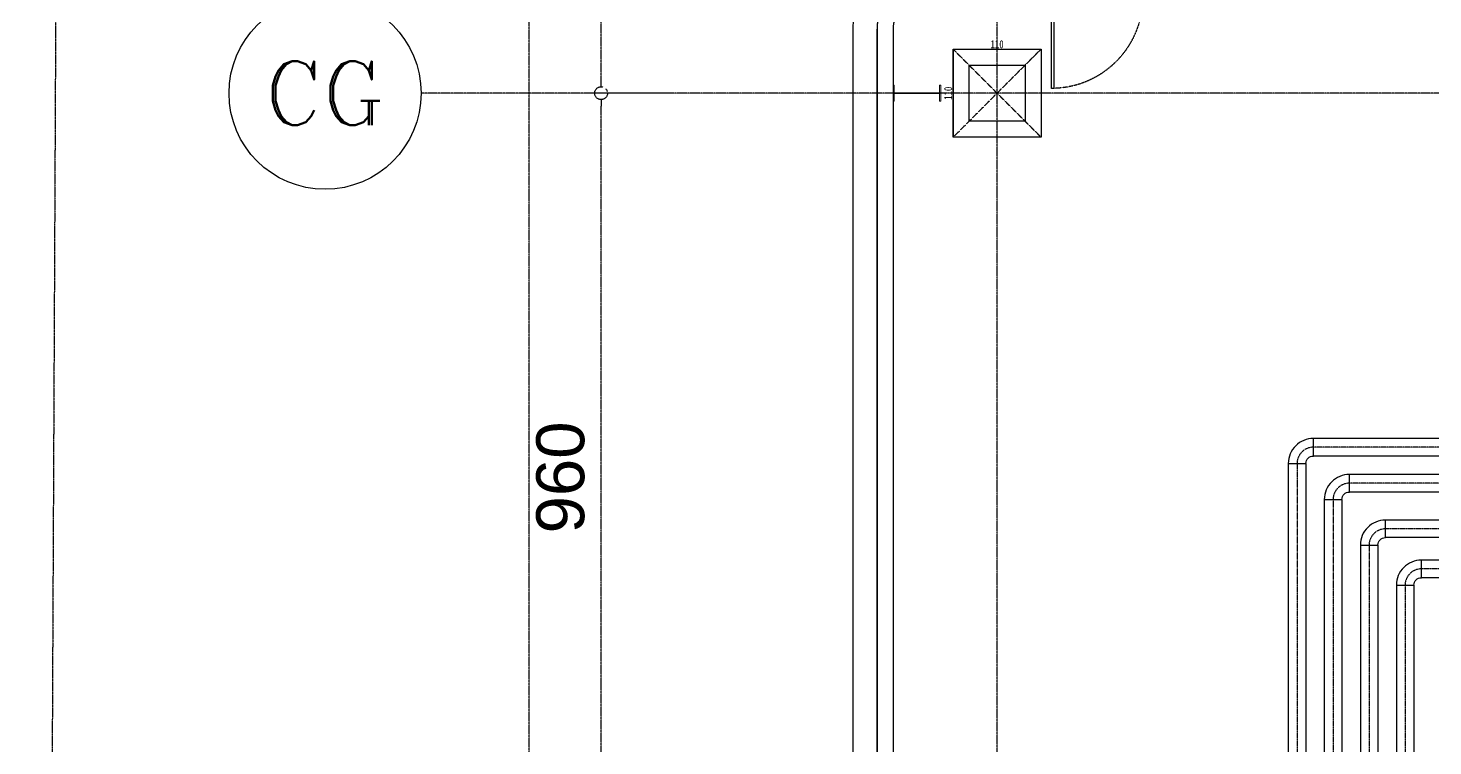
# Model space of a CAD drawing. Header units: millimetres. Extents: x -18489 to 17339, y -1599 to 10961.
# Drawn here: x -18489 to -16733, y 5807 to 6704 of the extents above; entities that cross this region are included whole.
import ezdxf
from ezdxf.enums import TextEntityAlignment as Align

# ---------------------------------------------------------------- set-up
doc = ezdxf.new("R2010")
doc.units = ezdxf.units.MM
for name, pattern in [('188K-SM-07-F10-MECH-CHW PIPE-Y2257103$0$CENTER', [2, 1.25, -0.25, 0.25, -0.25]), ('X-CUB3-L10$0$4', [2, 1.25, -0.25, 0.25, -0.25]), ('X-CUB3-L10$0$COL-CEN-LIN', [3.25, 2.5, -0.25, 0.25, -0.25]), ('X-CUB3-L10$0$HIDDEN', [0.4, 0.3, -0.1])]:
    doc.linetypes.add(name, pattern=pattern)
for name, color, linetype in [('188K-SM-07-F10-MECH-CHW PIPE-Y2257103$0$M-CDA-CWR', 202, 'Continuous'), ('188K-SM-07-F10-MECH-CHW PIPE-Y2257103$0$M-CDR-CWS', 15, 'Continuous'), ('188K-SM-07-F10-MECH-CHW PIPE-Y2257103$0$M-CWTR-12PIPE-R', 4, 'Continuous'), ('188K-SM-07-F10-MECH-CHW PIPE-Y2257103$0$M-CWTR-12PIPE-S', 3, 'Continuous'), ('188K-SM-07-F10-MECH-CHW PIPE-Y2257103$0$M-P-PIPE-C', 8, '188K-SM-07-F10-MECH-CHW PIPE-Y2257103$0$CENTER'), ('X-CUB3-L10$0$0-MC', 8, 'Continuous'), ('X-CUB3-L10$0$0-NC', 8, 'Continuous'), ('X-CUB3-L10$0$CCL', 8, 'X-CUB3-L10$0$COL-CEN-LIN'), ('X-CUB3-L10$0$COL', 8, 'Continuous'), ('X-CUB3-L10$0$COL-S', 8, 'Continuous'), ('X-CUB3-L10$0$Door', 8, 'Continuous'), ('X-CUB3-L10$0$SITE-BDG', 8, 'X-CUB3-L10$0$4'), ('X-CUB3-L10$0$WALL-DR', 8, 'Continuous'), ('X-CUB3-L10$0$WALL-G', 8, 'Continuous')]:
    doc.layers.add(name, color=color, linetype=linetype)
doc.styles.add('X-CUB3-L10$0$CHINA', font='simplex.shx', dxfattribs={"width": 0.75, "bigfont": 'chineset.shx'})
doc.styles.add('X-CUB3-L10$0$COL-NUM', font='romanc')
doc.styles.add('X-CUB3-L10$0$DIM', font='', dxfattribs={"width": 0.8})
doc.styles.add('X-CUB3-L10$0$Gen-Text', font='arial.ttf', dxfattribs={"height": 2.5})
doc.styles.get('X-CUB3-L10$0$DIM').set_extended_font_data('MingLiU')
doc.dimstyles.new('X-CUB3-L10$0$0-Defpoint', dxfattribs={"dimtxt": 15, "dimasz": 0.5, "dimexe": 0.5, "dimexo": 0.5, "dimgap": 0.5, "dimtad": 1, "dimdsep": 46, "dimtxsty": 'X-CUB3-L10$0$CHINA', "dimblk": 'X-CUB3-L10$0$_None', "dimcen": 10, "dimclrd": 256, "dimclre": 256, "dimclrt": 256, "dimadec": 0, "dimazin": 0, "dimtfac": 1, "dimtix": 1, "dimtmove": 2, "dimatfit": 3, "dimldrblk": 'X-CUB3-L10$0$_None', "dimfxl": 0.5, "dimtolj": 1, "dimtzin": 0, "dimarcsym": 0})
doc.dimstyles.new('X-CUB3-L10$0$CIRL', dxfattribs={"dimtxt": 50, "dimasz": 25, "dimexe": 16, "dimexo": 0, "dimgap": 6, "dimtad": 1, "dimdsep": 46, "dimtxsty": 'X-CUB3-L10$0$DIM', "dimblk": 'X-CUB3-L10$0$_DotBlank', "dimcen": 10, "dimdle": 16, "dimclrd": 256, "dimclre": 256, "dimclrt": 6, "dimadec": 0, "dimazin": 0, "dimtfac": 1, "dimtix": 1, "dimtmove": 2, "dimatfit": 3, "dimldrblk": 'X-CUB3-L10$0$ARROW', "dimfxl": 1, "dimtolj": 1, "dimtzin": 0, "dimarcsym": 0})
doc.dimstyles.new('X-CUB3-L10$0$JJP_005_defpoint', dxfattribs={"dimtxt": 20, "dimasz": 0.5, "dimexe": 0.5, "dimexo": 0.5, "dimgap": 0.5, "dimtad": 1, "dimdsep": 46, "dimtxsty": 'X-CUB3-L10$0$DIM', "dimblk": 'X-CUB3-L10$0$_None', "dimcen": 10, "dimclrd": 256, "dimclre": 256, "dimclrt": 256, "dimadec": 0, "dimazin": 0, "dimtfac": 1, "dimtix": 1, "dimtmove": 2, "dimatfit": 3, "dimldrblk": 'X-CUB3-L10$0$_None', "dimfxl": 0.5, "dimtolj": 1, "dimtzin": 0, "dimarcsym": 0})

# ---------------------------------------------------------------- blocks, each defined once
blk = doc.blocks.new('X-CUB3-L10$0$cn-y')
at = {"layer": 'X-CUB3-L10$0$0-MC'}
blk.add_circle((-50, 0), 50, dxfattribs=at)
at = {"layer": 'X-CUB3-L10$0$0-NC', "style": 'X-CUB3-L10$0$COL-NUM'}
blk.add_attdef('GRID-Y', text='', height=50, dxfattribs=at).set_placement((-50, 0), align=Align.MIDDLE_CENTER)
blk = doc.blocks.new('X-CUB3-L10$0$_DotBlank')
at = {"color": 0, "linetype": 'ByBlock', "lineweight": -2}
blk.add_line((-0.5, 0), (-1, 0), dxfattribs=at)
blk.add_circle((0, 0), 0.5, dxfattribs=at)
blk = doc.blocks.new('*D577')
at = {"layer": 'DefPoints', "color": 0, "transparency": 16777216}
for p in [(-5025, 9262.5), (-4935, 9262.5), (-4935, 1582.5)]:
    blk.add_point(p, dxfattribs=at)
at = {"layer": 'X-CUB3-L10$0$CCL', "lineweight": -2}
for p, q in [((-4935, 9262.5), (-5045, 9262.5)), ((-5025, 1598.5), (-5025, 9246.5)), ((-4935, 1582.5), (-5045, 1582.5))]:
    blk.add_line(p, q, dxfattribs=at)
at = {"layer": 'X-CUB3-L10$0$CCL', "lineweight": -2, "xscale": 16, "yscale": 16, "zscale": 16}
for p, rotation in [((-5025, 9262.5), 90), ((-5025, 1582.5), 270)]:
    blk.add_blockref('X-CUB3-L10$0$_DotBlank', p, dxfattribs=dict(at, rotation=rotation))
at = {"layer": 'X-CUB3-L10$0$CCL', "color": 6, "insert": (-5075.6, 5422.5), "char_height": 2.5, "attachment_point": 5, "rotation": 90, "style": 'X-CUB3-L10$0$Gen-Text'}
blk.add_mtext('\\A1;{\\H24x;7680}', dxfattribs=at)
blk = doc.blocks.new('X-CUB3-L10$0$ARROW')
at = {"color": 3}
blk.add_solid([(0, 0), (-2.4, -0.4), (-2.4, 0.4)], dxfattribs=at)
blk = doc.blocks.new('*D583')
at = {"layer": 'DefPoints', "color": 0, "transparency": 16777216}
for p in [(-4935, 7342.5), (-4845, 7342.5), (-4845, 6382.5)]:
    blk.add_point(p, dxfattribs=at)
at = {"layer": 'X-CUB3-L10$0$CCL', "lineweight": -2}
for p, q in [((-4845, 7342.5), (-4955, 7342.5)), ((-4935, 6398.5), (-4935, 7326.5)), ((-4845, 6382.5), (-4955, 6382.5))]:
    blk.add_line(p, q, dxfattribs=at)
at = {"layer": 'X-CUB3-L10$0$CCL', "lineweight": -2, "xscale": 16, "yscale": 16, "zscale": 16}
for p, rotation in [((-4935, 7342.5), 90), ((-4935, 6382.5), 270)]:
    blk.add_blockref('X-CUB3-L10$0$_DotBlank', p, dxfattribs=dict(at, rotation=rotation))
at = {"layer": 'X-CUB3-L10$0$CCL', "color": 6, "insert": (-4985.6, 6862.5), "char_height": 2.5, "attachment_point": 5, "rotation": 90, "style": 'X-CUB3-L10$0$Gen-Text'}
blk.add_mtext('\\A1;{\\H24x;960}', dxfattribs=at)
blk = doc.blocks.new('*D584')
at = {"layer": 'DefPoints', "color": 0, "transparency": 16777216}
for p in [(-4935, 8302.5), (-4845, 8302.5), (-4845, 7342.5)]:
    blk.add_point(p, dxfattribs=at)
at = {"layer": 'X-CUB3-L10$0$CCL', "lineweight": -2}
for p, q in [((-4845, 8302.5), (-4955, 8302.5)), ((-4935, 7358.5), (-4935, 8286.5)), ((-4845, 7342.5), (-4955, 7342.5))]:
    blk.add_line(p, q, dxfattribs=at)
at = {"layer": 'X-CUB3-L10$0$CCL', "lineweight": -2, "xscale": 16, "yscale": 16, "zscale": 16}
for p, rotation in [((-4935, 8302.5), 90), ((-4935, 7342.5), 270)]:
    blk.add_blockref('X-CUB3-L10$0$_DotBlank', p, dxfattribs=dict(at, rotation=rotation))
at = {"layer": 'X-CUB3-L10$0$CCL', "color": 6, "insert": (-4985.6, 7822.5), "char_height": 2.5, "attachment_point": 5, "rotation": 90, "style": 'X-CUB3-L10$0$Gen-Text'}
blk.add_mtext('\\A1;{\\H24x;960}', dxfattribs=at)
blk = doc.blocks.new('*D570')
at = {"layer": 'DefPoints', "lineweight": -2, "transparency": 16777216}
blk.add_line((0, 0), (110, 0), dxfattribs=at)
at = {"layer": 'DefPoints', "color": 0, "transparency": 16777216}
for p in [(0, 0), (110, 0), (110, 0)]:
    blk.add_point(p, dxfattribs=at)
at = {"layer": 'DefPoints', "transparency": 16777216, "insert": (55, 6.1), "char_height": 10, "attachment_point": 5, "style": 'X-CUB3-L10$0$DIM'}
blk.add_mtext('\\A1;110', dxfattribs=at)
blk = doc.blocks.new('X-CUB3-L10$0$_None')
blk = doc.blocks.new('*D571')
at = {"layer": 'DefPoints', "lineweight": -2, "transparency": 16777216}
blk.add_line((0, 0), (0, -110), dxfattribs=at)
at = {"layer": 'DefPoints', "color": 0, "transparency": 16777216}
for p in [(0, 0), (0, -110), (0, -110)]:
    blk.add_point(p, dxfattribs=at)
at = {"layer": 'DefPoints', "transparency": 16777216, "insert": (-6.1, -55), "char_height": 10, "attachment_point": 5, "rotation": 90, "style": 'X-CUB3-L10$0$DIM'}
blk.add_mtext('\\A1;110', dxfattribs=at)
blk = doc.blocks.new('*D589')
at = {"layer": 'DefPoints', "lineweight": -2, "transparency": 16777216}
blk.add_line((0, 0), (120, 0), dxfattribs=at)
at = {"layer": 'DefPoints', "color": 0, "transparency": 16777216}
for p in [(0, 0), (120, 0), (120, 0)]:
    blk.add_point(p, dxfattribs=at)
at = {"layer": 'DefPoints', "transparency": 16777216, "insert": (18.5, 8), "char_height": 15, "attachment_point": 5, "style": 'X-CUB3-L10$0$CHINA'}
blk.add_mtext('\\A1;120', dxfattribs=at)
blk = doc.blocks.new('188K-SM-07-F10-MECH-CHW PIPE-Y2257103')
at = {"layer": '188K-SM-07-F10-MECH-CHW PIPE-Y2257103$0$M-CDA-CWR'}
for p, q in [((-15766.7, 6146.2), (-16837.8, 6146.2)), ((-16869.1, 6115), (-16869.1, 4714)), ((-16847.2, 6115), (-16847.2, 4714)), ((-15766.7, 6124.3), (-16837.8, 6124.3))]:
    blk.add_line(p, q, dxfattribs=at)
at = {"layer": '188K-SM-07-F10-MECH-CHW PIPE-Y2257103$0$M-CDA-CWR', "elevation": 0, "flags": 128}
blk.add_lwpolyline([(-16837.8, 6124.3), (-16837.8, 6146.2, 0.414214), (-16869.1, 6115), (-16847.2, 6115, -0.414214)], format="xyb", close=True, dxfattribs=at)
at = {"layer": '188K-SM-07-F10-MECH-CHW PIPE-Y2257103$0$M-CDR-CWS'}
for p, q in [((-15811.7, 6191.2), (-16882.8, 6191.2)), ((-15811.7, 6169.3), (-16882.8, 6169.3)), ((-16914.1, 6160), (-16914.1, 5305.8)), ((-16892.2, 6160), (-16892.2, 5305.8))]:
    blk.add_line(p, q, dxfattribs=at)
at = {"layer": '188K-SM-07-F10-MECH-CHW PIPE-Y2257103$0$M-CDR-CWS', "elevation": 0, "flags": 128}
blk.add_lwpolyline([(-16882.8, 6169.3), (-16882.8, 6191.2, 0.414214), (-16914.1, 6160), (-16892.2, 6160, -0.414214)], format="xyb", close=True, dxfattribs=at)
at = {"layer": '188K-SM-07-F10-MECH-CHW PIPE-Y2257103$0$M-CWTR-12PIPE-R'}
for p, q in [((-15779.6, 6089.2), (-16792.8, 6089.2)), ((-16824.1, 6058), (-16824.1, 4742.6)), ((-16802.2, 6058), (-16802.2, 4742.6)), ((-15779.6, 6067.3), (-16792.8, 6067.3))]:
    blk.add_line(p, q, dxfattribs=at)
at = {"layer": '188K-SM-07-F10-MECH-CHW PIPE-Y2257103$0$M-CWTR-12PIPE-R', "elevation": 0, "flags": 128}
blk.add_lwpolyline([(-16792.8, 6067.3), (-16792.8, 6089.2, 0.414214), (-16824.1, 6058), (-16802.2, 6058, -0.414214)], format="xyb", close=True, dxfattribs=at)
at = {"layer": '188K-SM-07-F10-MECH-CHW PIPE-Y2257103$0$M-CWTR-12PIPE-S'}
for p, q in [((-15779.6, 6039.2), (-16747.8, 6039.2)), ((-16779.1, 6008), (-16779.1, 4742.6)), ((-16757.2, 6008), (-16757.2, 4742.6)), ((-15779.6, 6017.3), (-16747.8, 6017.3))]:
    blk.add_line(p, q, dxfattribs=at)
at = {"layer": '188K-SM-07-F10-MECH-CHW PIPE-Y2257103$0$M-CWTR-12PIPE-S', "elevation": 0, "flags": 128}
blk.add_lwpolyline([(-16747.8, 6017.3), (-16747.8, 6039.2, 0.414214), (-16779.1, 6008), (-16757.2, 6008, -0.414214)], format="xyb", close=True, dxfattribs=at)
at = {"layer": '188K-SM-07-F10-MECH-CHW PIPE-Y2257103$0$M-P-PIPE-C', "linetype": '188K-SM-07-F10-MECH-CHW PIPE-Y2257103$0$CENTER'}
for p, q in [((-15811.7, 6180.3), (-16882.8, 6180.3)), ((-16903.1, 6160), (-16903.1, 5305.8)), ((-15766.7, 6135.3), (-16837.8, 6135.3)), ((-16858.1, 6115), (-16858.1, 4714)), ((-15779.6, 6078.3), (-16792.8, 6078.3)), ((-16813.1, 6058), (-16813.1, 4742.6)), ((-15779.6, 6028.3), (-16747.8, 6028.3)), ((-16768.1, 6008), (-16768.1, 4742.6))]:
    blk.add_line(p, q, dxfattribs=at)
for centre in [(-16882.8, 6160), (-16837.8, 6115), (-16792.8, 6058), (-16747.8, 6008)]:
    blk.add_arc(centre, 20.3, 90, 180, dxfattribs=at)
blk = doc.blocks.new('*U569')
at = {"layer": 'DefPoints', "linetype": 'X-CUB3-L10$0$HIDDEN', "ltscale": 0.1}
for p, q in [((110, 0), (0, -110)), ((0, 0), (110, -110))]:
    blk.add_line(p, q, dxfattribs=at)
at = {"layer": 'X-CUB3-L10$0$COL', "ltscale": 0.1}
blk.add_lwpolyline([(0, 0), (110, 0), (110, -110), (0, -110)], close=True, dxfattribs=at)
at = {"layer": 'DefPoints'}
dim = blk.add_linear_dim(base=(0, -110), p1=(0, 0), p2=(0, -110), angle=90, dimstyle='X-CUB3-L10$0$JJP_005_defpoint', override={"dimtxt": 10}, dxfattribs=at)
dim.commit()
dim.dimension.update_dxf_attribs({"geometry": '*D571', "text_midpoint": (-6.067, -55)})
dim = blk.add_linear_dim(base=(110, 0), p1=(0, 0), p2=(110, 0), dimstyle='X-CUB3-L10$0$JJP_005_defpoint', override={"dimtxt": 10}, dxfattribs=at)
dim.commit()
dim.dimension.update_dxf_attribs({"geometry": '*D570', "text_midpoint": (55, 6.067)})
blk = doc.blocks.new('X-CUB3-L10$0$CUB3-10')
at = {"layer": 'X-CUB3-L10$0$CCL'}
for p, q in [((-4440, 0), (-4440, 9982.459)), ((720, 7342.459), (-5160, 7342.459))]:
    blk.add_line(p, q, dxfattribs=at)
at = {"layer": 'X-CUB3-L10$0$COL-S'}
blk.add_lwpolyline([(-4475, 7377.459), (-4405, 7377.459), (-4405, 7307.459), (-4475, 7307.459)], close=True, dxfattribs=at)
at = {"layer": 'X-CUB3-L10$0$CCL'}
ref = blk.add_blockref('X-CUB3-L10$0$cn-y', (-5160, 7342.459), dxfattribs=dict(at, xscale=2.399999999999997, yscale=2.399999999999997, zscale=2.399999999999997))
ref.add_attrib('GRID-Y', 'CG', dxfattribs={"layer": 'X-CUB3-L10$0$0-NC', "height": 80, "style": 'X-CUB3-L10$0$COL-NUM'}).set_placement((-5280, 7342.459), align=Align.MIDDLE_CENTER)
at = {"layer": 'X-CUB3-L10$0$COL'}
blk.add_blockref('*U569', (-4495, 7397.459), dxfattribs=at)
at = {"layer": 'X-CUB3-L10$0$CCL'}
for base, p1, p2, picture, middle in [((-5025, 9262.459), (-4935, 1582.459), (-4935, 9262.459), '*D577', (-5075.634, 5422.459)), ((-4935, 8302.459), (-4845, 7342.459), (-4845, 8302.459), '*D584', (-4985.634, 7822.459)), ((-4935, 7342.459), (-4845, 6382.459), (-4845, 7342.459), '*D583', (-4985.634, 6862.459))]:
    dim = blk.add_linear_dim(base=base, p1=p1, p2=p2, angle=90, text='{\\H24x;<>}', dimstyle='X-CUB3-L10$0$CIRL', override={"dimtxt": 60, "dimasz": 16, "dimexe": 20, "dimgap": 20, "dimtxsty": 'X-CUB3-L10$0$Gen-Text'}, dxfattribs=at)
    dim.commit()
    dim.dimension.update_dxf_attribs({"geometry": picture, "text_midpoint": middle})
blk = doc.blocks.new('*U588')
at = {"layer": 'X-CUB3-L10$0$Door', "linetype": 'Continuous'}
for points in [[(3, 15), (6, 15), (6, 128.946), (3, 128.946)], [(3, 0), (0, 0), (0, 15), (3, 15)], [(120, 15), (117, 15), (117, 0), (120, 0)]]:
    blk.add_lwpolyline(points, close=True, dxfattribs=at)
at = {"layer": 'X-CUB3-L10$0$Door', "linetype": 'X-CUB3-L10$0$HIDDEN'}
blk.add_arc((3, 15), 114, 0, 90, dxfattribs=at)
at = {"layer": 'DefPoints'}
dim = blk.add_linear_dim(base=(120, 0), p1=(0, 0), p2=(120, 0), dimstyle='X-CUB3-L10$0$0-Defpoint', dxfattribs=at)
dim.commit()
dim.dimension.update_dxf_attribs({"geometry": '*D589', "text_midpoint": (18.531, 8), "dimtype": 128})
blk = doc.blocks.new('X-CUB3-L10')
at = {"layer": 'X-CUB3-L10$0$COL-S'}
blk.add_lwpolyline([(-17313.1, 6657.5), (-17243.1, 6657.5), (-17243.1, 6587.5), (-17313.1, 6587.5)], close=True, dxfattribs=at)
at = {"layer": 'X-CUB3-L10$0$COL-S', "color": 2, "lineweight": 0, "ltscale": 10, "flags": 128}
blk.add_lwpolyline([(-17408.1, 6632.4), (-17408.1, 6612.5), (-17406.6, 6612.5), (-17406.6, 6622), (-17350, 6622), (-17350, 6612.5), (-17348.5, 6612.5), (-17348.5, 6632.4), (-17350, 6632.4), (-17350, 6623), (-17406.6, 6623), (-17406.6, 6632.4)], close=True, dxfattribs=at)
at = {"layer": 'X-CUB3-L10$0$SITE-BDG', "linetype": 'X-CUB3-L10$0$COL-CEN-LIN'}
blk.add_lwpolyline([(-18434.9, 10960.9), (-18489.2, -593.8, 0.415596), (-17489.2, -1598.5), (-8989.4, -1598.5, 0.412805), (-7989.5, -603.2), (-7950.7, 7655.1)], format="xyb", dxfattribs=at)
at = {"layer": 'X-CUB3-L10$0$WALL-DR'}
blk.add_line((-17428.1, 1867.5), (-17428.1, 6702.5), dxfattribs=at)
blk.add_lwpolyline([(-17213.1, 6737.5), (-17373.1, 6737.5, 0.414214), (-17408.1, 6702.5), (-17408.1, 1887.5), (-17323.1, 1887.5)], format="xyb", dxfattribs=at)
blk.add_arc((-17373.1, 6702.5), 55, 90, 180, dxfattribs=at)
at = {"layer": 'X-CUB3-L10$0$WALL-G'}
for points in [[(-16153.1, 807.5), (-16153.1, 797.5), (-16014.1, 797.5), (-16014.1, 767.5), (-16153.1, 767.5), (-16153.1, 643.5, -0.414214), (-16353.1, 443.5), (-17258.1, 443.5, -0.414214), (-17458.1, 643.5), (-17458.1, 1442.5, -0.414214), (-17373.1, 1527.5), (-17373.1, 1727.5, -0.414214), (-17458.1, 1812.5), (-17458.1, 6702.5, -0.414214), (-17373.1, 6787.5)], [(-17373.1, 6757.5, 0.414214), (-17428.1, 6702.5), (-17428.1, 1812.5, 0.414214), (-17373.1, 1757.5), (-17373.1, 1757.5), (-17343.1, 1757.5), (-17343.1, 1497.5), (-17373.1, 1497.5, 0.414214), (-17428.1, 1442.5), (-17428.1, 643.5, 0.414214), (-17258.1, 473.5), (-16353.1, 473.5, 0.414214), (-16183.1, 643.5), (-16183.1, 807.5)]]:
    blk.add_lwpolyline(points, format="xyb", dxfattribs=at)
at = {"layer": 'X-CUB3-L10$0$CCL'}
blk.add_blockref('X-CUB3-L10$0$CUB3-10', (-12838.1, -720), dxfattribs=at)
at = {"layer": 'X-CUB3-L10$0$COL'}
blk.add_blockref('*U569', (-17333.1, 6677.5), dxfattribs=at)
at = {"layer": 'X-CUB3-L10$0$Door', "xscale": -1, "rotation": 180}
blk.add_blockref('*U588', (-17213.1, 6757.5), dxfattribs=at)

msp = doc.modelspace()

# ---------------------------------------------------------------- block references
for name in ['X-CUB3-L10', '188K-SM-07-F10-MECH-CHW PIPE-Y2257103']:
    msp.add_blockref(name, (0, 0))

doc.saveas('drawing.dxf')
